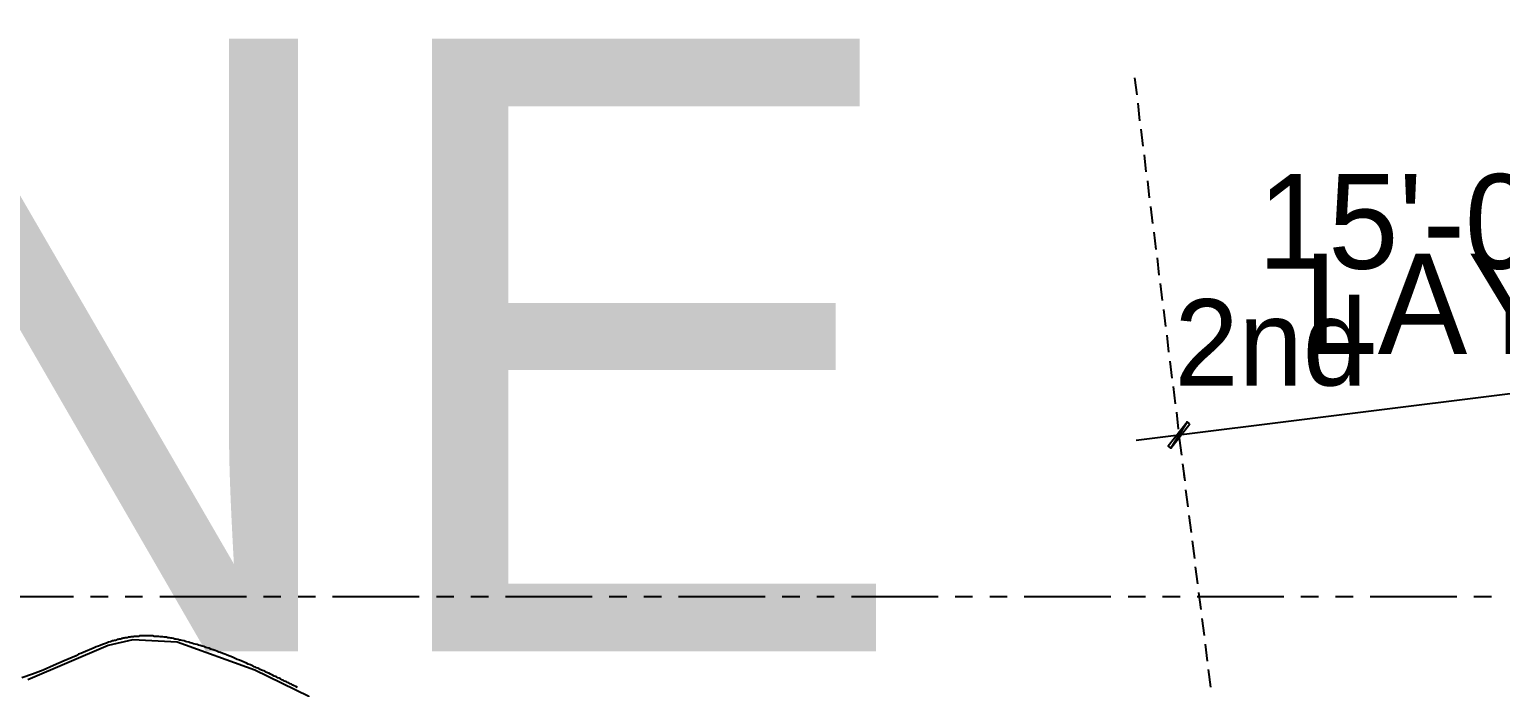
# Model space of a CAD drawing. Header units: feet. Extents: x -84 to 198, y -22 to 181.
# Drawn here: x 93.01 to 135.55, y 160.63 to 179.66 of the extents above; entities that cross this region are included whole.
import ezdxf
from ezdxf.enums import TextEntityAlignment as Align

# ---------------------------------------------------------------- set-up
doc = ezdxf.new("R2010")
doc.units = ezdxf.units.FT
for name, color, linetype in [('A-AREA-UNIDAD', 30, 'CONTINUOUS'), ('A-LINEA', 7, 'CONTINUOUS'), ('A-LINEA-FINA', 9, 'CONTINUOUS'), ('A-TEXTO-PDF', 3, 'CONTINUOUS')]:
    doc.layers.add(name, color=color, linetype=linetype)

msp = doc.modelspace()

# ---------------------------------------------------------------- linework, layer by layer
at = {"layer": 'A-AREA-UNIDAD'}
msp.add_lwpolyline([(135.712, 123.9289), (132.96, 129.2089), (130.56, 133.0489), (130.56, 133.7422), (125.872, 140.0889), (120.192, 146.3289), (116.56, 149.6889), (112.88, 152.6933), (107.968, 156.1778), (103.008, 159.0578), (102.96, 159.3778), (101.52, 160.1422), (101.12, 160.1422), (101.088, 160.3733), (99.52, 161.1378), (97.28, 161.9378), (96, 162.0089), (95.28, 161.8489), (92.96, 160.8533)], dxfattribs=at)
at = {"layer": 'A-LINEA'}
for p, q in [((124.96, 178.2578), (125.0267, 177.7644)), ((125.0533, 177.5244), (125.1067, 177.0178)), ((125.1467, 176.7778), (125.2, 176.2844)), ((125.24, 176.0311), (125.2933, 175.5378)), ((125.3333, 175.2844), (125.3867, 174.7911)), ((125.4267, 174.5378), (125.48, 174.0444)), ((125.52, 173.7911), (125.5733, 173.2978)), ((125.6133, 173.0578), (125.6667, 172.5511)), ((125.7067, 172.3111), (125.76, 171.8178)), ((125.8, 171.5644), (125.8533, 171.0711)), ((125.8933, 170.8178), (125.9467, 170.3244)), ((125.0133, 167.7778), (142.3733, 169.9511)), ((125.9867, 170.0711), (126.04, 169.5778)), ((126.08, 169.3378), (126.1333, 168.8311)), ((126.1733, 168.5911), (126.2267, 168.0978)), ((126.2533, 167.8444), (126.32, 167.3511)), ((126.3467, 167.0978), (126.4133, 166.6044)), ((126.3867, 166.8044), (126.4, 166.6978)), ((126.44, 166.3511), (126.5067, 165.8578)), ((126.5333, 165.6044), (126.6, 165.1111)), ((126.6267, 164.8711), (126.6933, 164.3644)), ((126.72, 164.1244), (126.7867, 163.6311)), ((126.8133, 163.3778), (126.88, 162.8844)), ((94.28, 163.2578), (91.7733, 163.2578)), ((95.28, 163.2578), (94.7733, 163.2578)), ((96.28, 163.2578), (95.7733, 163.2578)), ((99.28, 163.2578), (96.7733, 163.2578)), ((100.28, 163.2578), (99.7733, 163.2578)), ((101.28, 163.2578), (100.7733, 163.2578)), ((104.28, 163.2578), (101.7733, 163.2578)), ((105.28, 163.2578), (104.7733, 163.2578)), ((106.28, 163.2578), (105.7733, 163.2578)), ((109.28, 163.2578), (106.7733, 163.2578)), ((110.28, 163.2578), (109.7733, 163.2578)), ((111.28, 163.2578), (110.7733, 163.2578)), ((114.28, 163.2578), (111.7733, 163.2578)), ((115.28, 163.2578), (114.7733, 163.2578)), ((116.28, 163.2578), (115.7733, 163.2578)), ((119.28, 163.2578), (116.7733, 163.2578)), ((120.28, 163.2578), (119.7733, 163.2578)), ((121.28, 163.2578), (120.7733, 163.2578)), ((124.28, 163.2578), (121.7733, 163.2578)), ((125.28, 163.2578), (124.7733, 163.2578)), ((126.28, 163.2578), (125.7733, 163.2578)), ((129.28, 163.2578), (126.7733, 163.2578)), ((130.28, 163.2578), (129.7733, 163.2578)), ((131.28, 163.2578), (130.7733, 163.2578)), ((134.28, 163.2578), (131.7733, 163.2578)), ((135.28, 163.2578), (134.7733, 163.2578)), ((126.9067, 162.6311), (126.9733, 162.1378)), ((127, 161.8844), (127.0667, 161.3911)), ((127.0933, 161.1511), (127.16, 160.6444))]:
    msp.add_line(p, q, dxfattribs=at)
msp.add_lwpolyline([(100.76, 160.6311), (100.7067, 160.6578), (100.6667, 160.6844), (100.6267, 160.6978), (100.5867, 160.7244), (100.5467, 160.7378), (100.5067, 160.7644), (100.4667, 160.7778), (100.4267, 160.8044), (100.3867, 160.8178), (100.3467, 160.8444), (100.3067, 160.8578), (100.2667, 160.8844), (100.2267, 160.8978), (100.1867, 160.9111), (100.1467, 160.9378), (100.12, 160.9511), (100.08, 160.9644), (100.04, 160.9911), (100, 161.0044), (99.9733, 161.0178), (99.9333, 161.0444), (99.8933, 161.0578), (99.8533, 161.0711), (99.8267, 161.0978), (99.7867, 161.1111), (99.7467, 161.1244), (99.72, 161.1378), (99.68, 161.1511), (99.64, 161.1778), (99.6133, 161.1911), (99.5733, 161.2044), (99.5467, 161.2178), (99.5067, 161.2311), (99.48, 161.2444), (99.44, 161.2711), (99.4, 161.2844), (99.3333, 161.3111), (99.28, 161.3378), (99.2133, 161.3644), (99.1467, 161.3911), (99.08, 161.4178), (99.0133, 161.4444), (98.96, 161.4711), (98.8933, 161.4978), (98.8267, 161.5244), (98.7733, 161.5511), (98.7067, 161.5778), (98.6533, 161.5911), (98.6, 161.6178), (98.5333, 161.6444), (98.48, 161.6578), (98.4267, 161.6844), (98.3733, 161.6978), (98.32, 161.7244), (98.2533, 161.7378), (98.2, 161.7644), (98.1467, 161.7778), (98.1067, 161.7911), (98.0533, 161.8178), (98, 161.8311), (97.9467, 161.8444), (97.8933, 161.8578), (97.8533, 161.8711), (97.8, 161.8844), (97.7467, 161.8978), (97.7067, 161.9111), (97.6533, 161.9244), (97.6133, 161.9378), (97.56, 161.9511), (97.52, 161.9644), (97.48, 161.9778), (97.4267, 161.9911), (97.3867, 162.0044), (97.3467, 162.0044), (97.3067, 162.0178), (97.2533, 162.0311), (97.2133, 162.0311), (97.1733, 162.0444), (97.1333, 162.0578), (97.0933, 162.0578), (97.0533, 162.0711), (97.0133, 162.0711), (96.9733, 162.0844), (96.9333, 162.0844), (96.9067, 162.0844), (96.8667, 162.0978), (96.8267, 162.0978), (96.7867, 162.0978), (96.7467, 162.1111), (96.72, 162.1111), (96.68, 162.1111), (96.64, 162.1111), (96.6133, 162.1111), (96.5733, 162.1244), (96.5467, 162.1244), (96.5067, 162.1244), (96.48, 162.1244), (96.44, 162.1244), (96.4133, 162.1244), (96.3733, 162.1244), (96.3467, 162.1244), (96.32, 162.1244), (96.28, 162.1244), (96.2533, 162.1244), (96.2267, 162.1244), (96.1867, 162.1244), (96.16, 162.1111), (96.1333, 162.1111), (96.0933, 162.1111), (96.0667, 162.1111), (96.04, 162.1111), (96.0133, 162.0978), (95.9733, 162.0978), (95.9467, 162.0978), (95.92, 162.0844), (95.8933, 162.0844), (95.8667, 162.0844), (95.84, 162.0711), (95.8, 162.0711), (95.7733, 162.0711), (95.7467, 162.0578), (95.72, 162.0578), (95.6933, 162.0444), (95.6667, 162.0444), (95.64, 162.0311), (95.6, 162.0311), (95.5733, 162.0178), (95.5467, 162.0178), (95.52, 162.0044), (95.4933, 161.9911), (95.4667, 161.9911), (95.44, 161.9778), (95.4133, 161.9778), (95.3467, 161.9511), (95.2933, 161.9378), (95.24, 161.9111), (95.1733, 161.8978), (95.12, 161.8711), (95.0533, 161.8444), (95, 161.8311), (94.9333, 161.8044), (94.88, 161.7778), (94.8133, 161.7511), (94.7467, 161.7244), (94.6933, 161.6978), (94.6267, 161.6711), (94.56, 161.6444), (94.4933, 161.6178), (94.4267, 161.5911), (94.36, 161.5511), (94.0133, 161.4044), (93.7067, 161.2711), (93.4, 161.1378), (93.0933, 161.0178), (92.7867, 160.9111)], dxfattribs=at)
at = {"layer": 'A-LINEA-FINA'}
for points in [[(126.48, 168.3111), (126.0133, 167.5511), (125.9333, 167.6178), (126.48, 168.3111), (126.48, 168.3111)], [(126.56, 168.2578), (126.48, 168.3111), (126.0133, 167.5511), (126.56, 168.2578)]]:
    msp.add_lwpolyline(points, dxfattribs=at)

# ---------------------------------------------------------------- texts
at = {"layer": 'A-TEXTO-PDF'}
for s, height, p in [('TNEMHCAORCNE', 17.716, (17.1598, 161.6769)), ('15\'-0"', 2.736, (133.1857, 172.7394)), ('LAYER', 2.905, (136.2028, 170.2737)), ('2nd', 2.495, (128.8997, 169.3622))]:
    msp.add_text(s, height=height, dxfattribs=at).set_placement(p, align=Align.CENTER)

doc.saveas('drawing.dxf')
